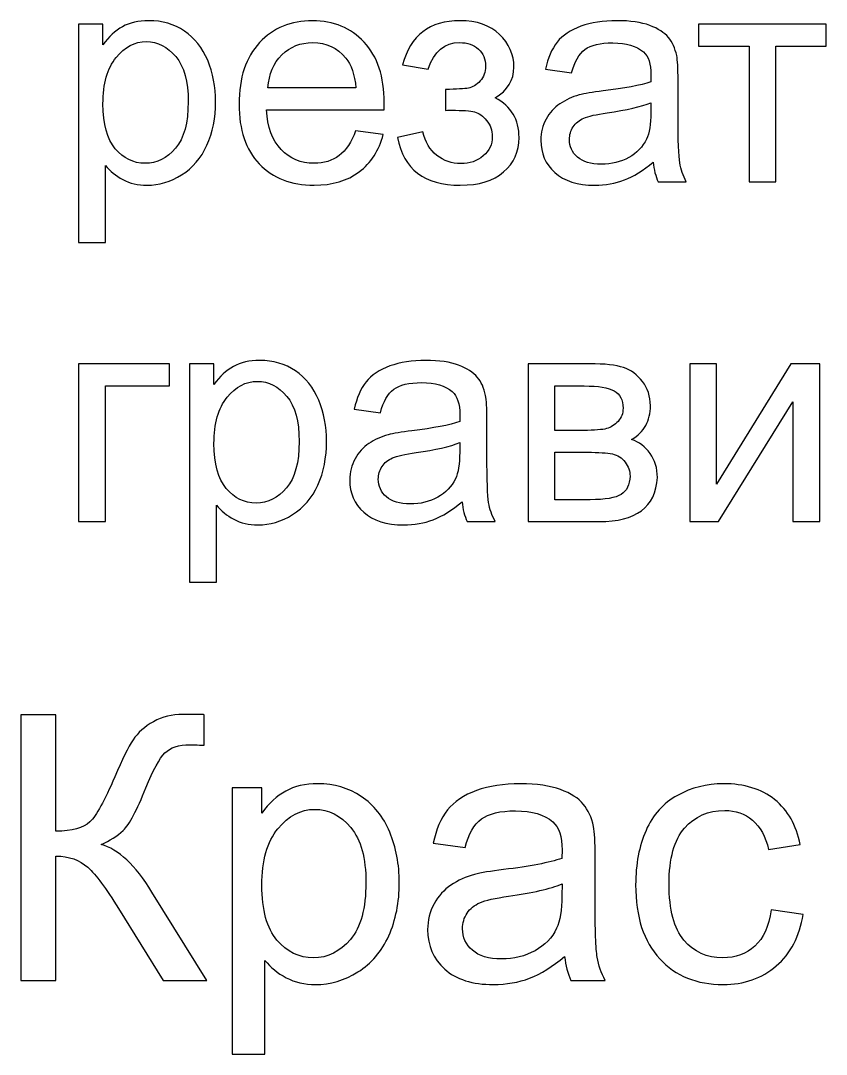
# Model space of a CAD drawing. Header units: millimetres. Extents: x 599 to 6075, y -2288 to 200.
# Drawn here: x 837 to 903.6, y -798.4 to -712.9 of the extents above; entities that cross this region are included whole.
import ezdxf

# ---------------------------------------------------------------- set-up
doc = ezdxf.new("R2010")
doc.units = ezdxf.units.MM
doc.header["$MEASUREMENT"] = 0
doc.layers.add('layer 1', color=7, linetype='Continuous')

msp = doc.modelspace()

# ---------------------------------------------------------------- linework, layer by layer
at = {"layer": 'layer 1', "color": 114}
for points, knots in [([(841.7448, -731.2235), (841.7448, -731.2235), (841.7448, -713.1592), (841.7448, -713.1592), (841.7448, -713.1592), (841.7448, -713.1592), (843.7575, -713.1592), (843.7575, -713.1592), (843.7575, -713.1592), (843.7575, -713.1592), (843.7575, -714.8742), (843.7575, -714.8742), (843.7575, -714.8742), (844.2314, -714.2117), (844.7681, -713.7127), (845.3677, -713.3814), (845.3677, -713.3814), (845.9632, -713.0502), (846.6886, -712.8824), (847.5398, -712.8824), (847.5398, -712.8824), (848.6552, -712.8824), (849.6364, -713.1676), (850.4876, -713.742), (850.4876, -713.742), (851.3388, -714.3123), (851.9804, -715.1216), (852.4165, -716.1615), (852.4165, -716.1615), (852.8484, -717.2056), (853.0664, -718.3462), (853.0664, -719.5915), (853.0664, -719.5915), (853.0664, -720.9208), (852.8274, -722.12), (852.3494, -723.1893), (852.3494, -723.1893), (851.8714, -724.2544), (851.1753, -725.0721), (850.2612, -725.6423), (850.2612, -725.6423), (849.3513, -726.2084), (848.391, -726.4936), (847.3847, -726.4936), (847.3847, -726.4936), (846.6467, -726.4936), (845.9841, -726.3384), (845.4013, -726.0281), (845.4013, -726.0281), (844.8142, -725.7178), (844.3362, -725.3278), (843.9588, -724.854), (843.9588, -724.854), (843.9588, -724.854), (843.9588, -731.2235), (843.9588, -731.2235), (843.9588, -731.2235), (843.9588, -731.2235), (841.7448, -731.2235), (841.7448, -731.2235)], [0, 0, 0, 0, 0.0625, 0.0625, 0.0625, 0.0625, 0.125, 0.125, 0.125, 0.125, 0.1875, 0.1875, 0.1875, 0.1875, 0.25, 0.25, 0.25, 0.25, 0.3125, 0.3125, 0.3125, 0.3125, 0.375, 0.375, 0.375, 0.375, 0.4375, 0.4375, 0.4375, 0.4375, 0.5, 0.5, 0.5, 0.5, 0.5625, 0.5625, 0.5625, 0.5625, 0.625, 0.625, 0.625, 0.625, 0.6875, 0.6875, 0.6875, 0.6875, 0.75, 0.75, 0.75, 0.75, 0.8125, 0.8125, 0.8125, 0.8125, 0.875, 0.875, 0.875, 0.875, 1, 1, 1, 1]), ([(864.6439, -721.9901), (864.6439, -721.9901), (866.9334, -722.292), (866.9334, -722.292), (866.9334, -722.292), (866.5769, -723.6212), (865.9102, -724.6569), (864.9374, -725.3907), (864.9374, -725.3907), (863.9646, -726.1245), (862.7234, -726.4936), (861.2096, -726.4936), (861.2096, -726.4936), (859.3059, -726.4936), (857.7964, -725.9065), (856.681, -724.7324), (856.681, -724.7324), (855.5656, -723.5625), (855.0079, -721.9146), (855.0079, -719.797), (855.0079, -719.797), (855.0079, -717.6082), (855.5698, -715.9057), (856.6978, -714.6981), (856.6978, -714.6981), (857.8257, -713.4862), (859.2891, -712.8824), (861.088, -712.8824), (861.088, -712.8824), (862.8282, -712.8824), (864.2497, -713.4737), (865.3525, -714.6603), (865.3525, -714.6603), (866.4553, -715.847), (867.0088, -717.5159), (867.0088, -719.667), (867.0088, -719.667), (867.0088, -719.797), (867.0046, -719.9941), (866.9962, -720.2541), (866.9962, -720.2541), (866.9962, -720.2541), (857.2722, -720.2541), (857.2722, -720.2541), (857.2722, -720.2541), (857.3561, -721.684), (857.7586, -722.7826), (858.4882, -723.5415), (858.4882, -723.5415), (859.2137, -724.3005), (860.1236, -724.6821), (861.2096, -724.6821), (861.2096, -724.6821), (862.0189, -724.6821), (862.7108, -724.4682), (863.2811, -724.0405), (863.2811, -724.0405), (863.8555, -723.6128), (864.3084, -722.9293), (864.6439, -721.9901)], [0, 0, 0, 0, 0.0625, 0.0625, 0.0625, 0.0625, 0.125, 0.125, 0.125, 0.125, 0.1875, 0.1875, 0.1875, 0.1875, 0.25, 0.25, 0.25, 0.25, 0.3125, 0.3125, 0.3125, 0.3125, 0.375, 0.375, 0.375, 0.375, 0.4375, 0.4375, 0.4375, 0.4375, 0.5, 0.5, 0.5, 0.5, 0.5625, 0.5625, 0.5625, 0.5625, 0.625, 0.625, 0.625, 0.625, 0.6875, 0.6875, 0.6875, 0.6875, 0.75, 0.75, 0.75, 0.75, 0.8125, 0.8125, 0.8125, 0.8125, 0.875, 0.875, 0.875, 0.875, 1, 1, 1, 1]), ([(872.07, -720.3044), (872.07, -720.3044), (872.07, -718.5684), (872.07, -718.5684), (872.07, -718.5684), (873.0009, -718.56), (873.6383, -718.5223), (873.9737, -718.4594), (873.9737, -718.4594), (874.3134, -718.3923), (874.6363, -718.1994), (874.9382, -717.8723), (874.9382, -717.8723), (875.2401, -717.5453), (875.391, -717.1385), (875.391, -716.6479), (875.391, -716.6479), (875.391, -716.0567), (875.1939, -715.5787), (874.7956, -715.2264), (874.7956, -715.2264), (874.3972, -714.87), (873.8857, -714.6939), (873.2525, -714.6939), (873.2525, -714.6939), (872.0071, -714.6939), (871.1349, -715.4235), (870.6359, -716.8827), (870.6359, -716.8827), (870.6359, -716.8827), (868.5226, -716.5305), (868.5226, -716.5305), (868.5226, -716.5305), (869.1767, -714.0985), (870.7617, -712.8824), (873.2693, -712.8824), (873.2693, -712.8824), (874.6614, -712.8824), (875.7516, -713.2598), (876.5442, -714.0188), (876.5442, -714.0188), (877.3367, -714.7778), (877.7308, -715.6835), (877.7308, -716.736), (877.7308, -716.736), (877.7308, -717.7969), (877.2151, -718.6439), (876.1877, -719.2687), (876.1877, -719.2687), (876.8461, -719.6209), (877.3367, -720.0696), (877.6679, -720.6147), (877.6679, -720.6147), (877.995, -721.1598), (878.1585, -721.8056), (878.1585, -722.5519), (878.1585, -722.5519), (878.1585, -723.7218), (877.7308, -724.6695), (876.8796, -725.3991), (876.8796, -725.3991), (876.0242, -726.1287), (874.8333, -726.4936), (873.2986, -726.4936), (873.2986, -726.4936), (870.3215, -726.4936), (868.5939, -725.1769), (868.12, -722.5436), (868.12, -722.5436), (868.12, -722.5436), (870.2082, -722.0907), (870.2082, -722.0907), (870.2082, -722.0907), (870.3969, -722.9209), (870.7785, -723.5667), (871.3572, -724.0238), (871.3572, -724.0238), (871.9358, -724.4808), (872.5942, -724.7072), (873.3406, -724.7072), (873.3406, -724.7072), (874.0869, -724.7072), (874.7075, -724.4976), (875.2023, -724.0741), (875.2023, -724.0741), (875.6971, -723.6548), (875.9445, -723.118), (875.9445, -722.4639), (875.9445, -722.4639), (875.9445, -721.9565), (875.7894, -721.5162), (875.4791, -721.1388), (875.4791, -721.1388), (875.1688, -720.7614), (874.8375, -720.5266), (874.4853, -720.4344), (874.4853, -720.4344), (874.1331, -720.3379), (873.4957, -720.2918), (872.5732, -720.2918), (872.5732, -720.2918), (872.4977, -720.2918), (872.33, -720.296), (872.07, -720.3044)], [0, 0, 0, 0, 0.037037, 0.037037, 0.037037, 0.037037, 0.0740741, 0.0740741, 0.0740741, 0.0740741, 0.1111111, 0.1111111, 0.1111111, 0.1111111, 0.1481481, 0.1481481, 0.1481481, 0.1481481, 0.1851852, 0.1851852, 0.1851852, 0.1851852, 0.2222222, 0.2222222, 0.2222222, 0.2222222, 0.2592593, 0.2592593, 0.2592593, 0.2592593, 0.2962963, 0.2962963, 0.2962963, 0.2962963, 0.3333333, 0.3333333, 0.3333333, 0.3333333, 0.3703704, 0.3703704, 0.3703704, 0.3703704, 0.4074074, 0.4074074, 0.4074074, 0.4074074, 0.4444444, 0.4444444, 0.4444444, 0.4444444, 0.4814815, 0.4814815, 0.4814815, 0.4814815, 0.5185185, 0.5185185, 0.5185185, 0.5185185, 0.5555556, 0.5555556, 0.5555556, 0.5555556, 0.5925926, 0.5925926, 0.5925926, 0.5925926, 0.6296296, 0.6296296, 0.6296296, 0.6296296, 0.6666667, 0.6666667, 0.6666667, 0.6666667, 0.7037037, 0.7037037, 0.7037037, 0.7037037, 0.7407407, 0.7407407, 0.7407407, 0.7407407, 0.7777778, 0.7777778, 0.7777778, 0.7777778, 0.8148148, 0.8148148, 0.8148148, 0.8148148, 0.8518519, 0.8518519, 0.8518519, 0.8518519, 0.8888889, 0.8888889, 0.8888889, 0.8888889, 0.9259259, 0.9259259, 0.9259259, 0.9259259, 1, 1, 1, 1]), ([(889.2412, -724.5815), (888.4193, -725.2817), (887.6268, -725.7723), (886.8678, -726.0617), (886.8678, -726.0617), (886.1089, -726.351), (885.2954, -726.4936), (884.4232, -726.4936), (884.4232, -726.4936), (882.9891, -726.4936), (881.8863, -726.1455), (881.1148, -725.4453), (881.1148, -725.4453), (880.3432, -724.7492), (879.9574, -723.856), (879.9574, -722.77), (879.9574, -722.77), (879.9574, -722.1326), (880.1042, -721.5498), (880.3935, -721.0214), (880.3935, -721.0214), (880.687, -720.4931), (881.0686, -720.0738), (881.5383, -719.7551), (881.5383, -719.7551), (882.0121, -719.4364), (882.5404, -719.1932), (883.1317, -719.0297), (883.1317, -719.0297), (883.5678, -718.9164), (884.2261, -718.8074), (885.1025, -718.6984), (885.1025, -718.6984), (886.8888, -718.4887), (888.2096, -718.2329), (889.0525, -717.9394), (889.0525, -717.9394), (889.0609, -717.6375), (889.0651, -717.4446), (889.0651, -717.365), (889.0651, -717.365), (889.0651, -716.4676), (888.8554, -715.8344), (888.4361, -715.4654), (888.4361, -715.4654), (887.87, -714.9664), (887.0272, -714.719), (885.9118, -714.719), (885.9118, -714.719), (884.8677, -714.719), (884.0961, -714.9035), (883.6013, -715.2684), (883.6013, -715.2684), (883.1023, -715.6332), (882.7375, -716.2789), (882.4985, -717.2098), (882.4985, -717.2098), (882.4985, -717.2098), (880.3348, -716.9079), (880.3348, -716.9079), (880.3348, -716.9079), (880.5319, -715.9812), (880.8548, -715.2306), (881.3076, -714.6603), (881.3076, -714.6603), (881.7605, -714.0901), (882.4146, -713.654), (883.2701, -713.3437), (883.2701, -713.3437), (884.1213, -713.0376), (885.1151, -712.8824), (886.2388, -712.8824), (886.2388, -712.8824), (887.3542, -712.8824), (888.2642, -713.0124), (888.9644, -713.2766), (888.9644, -713.2766), (889.6605, -713.5408), (890.1763, -713.8678), (890.5033, -714.2662), (890.5033, -714.2662), (890.8304, -714.6645), (891.061, -715.1677), (891.1952, -715.7757), (891.1952, -715.7757), (891.2665, -716.1531), (891.3042, -716.8324), (891.3042, -717.8094), (891.3042, -717.8094), (891.3042, -717.8094), (891.3042, -720.7447), (891.3042, -720.7447), (891.3042, -720.7447), (891.3042, -722.7951), (891.3504, -724.0908), (891.4426, -724.6402), (891.4426, -724.6402), (891.5307, -725.1895), (891.7152, -725.7136), (891.9835, -726.2168), (891.9835, -726.2168), (891.9835, -726.2168), (889.6689, -726.2168), (889.6689, -726.2168), (889.6689, -726.2168), (889.4466, -725.7514), (889.3041, -725.2062), (889.2412, -724.5815)], [0, 0, 0, 0, 0.0357143, 0.0357143, 0.0357143, 0.0357143, 0.0714286, 0.0714286, 0.0714286, 0.0714286, 0.1071429, 0.1071429, 0.1071429, 0.1071429, 0.1428571, 0.1428571, 0.1428571, 0.1428571, 0.1785714, 0.1785714, 0.1785714, 0.1785714, 0.2142857, 0.2142857, 0.2142857, 0.2142857, 0.25, 0.25, 0.25, 0.25, 0.2857143, 0.2857143, 0.2857143, 0.2857143, 0.3214286, 0.3214286, 0.3214286, 0.3214286, 0.3571429, 0.3571429, 0.3571429, 0.3571429, 0.3928571, 0.3928571, 0.3928571, 0.3928571, 0.4285714, 0.4285714, 0.4285714, 0.4285714, 0.4642857, 0.4642857, 0.4642857, 0.4642857, 0.5, 0.5, 0.5, 0.5, 0.5357143, 0.5357143, 0.5357143, 0.5357143, 0.5714286, 0.5714286, 0.5714286, 0.5714286, 0.6071429, 0.6071429, 0.6071429, 0.6071429, 0.6428571, 0.6428571, 0.6428571, 0.6428571, 0.6785714, 0.6785714, 0.6785714, 0.6785714, 0.7142857, 0.7142857, 0.7142857, 0.7142857, 0.75, 0.75, 0.75, 0.75, 0.7857143, 0.7857143, 0.7857143, 0.7857143, 0.8214286, 0.8214286, 0.8214286, 0.8214286, 0.8571429, 0.8571429, 0.8571429, 0.8571429, 0.8928571, 0.8928571, 0.8928571, 0.8928571, 0.9285714, 0.9285714, 0.9285714, 0.9285714, 1, 1, 1, 1]), ([(892.9941, -713.1592), (892.9941, -713.1592), (903.5609, -713.1592), (903.5609, -713.1592), (903.5609, -713.1592), (903.5609, -713.1592), (903.5609, -714.9958), (903.5609, -714.9958), (903.5609, -714.9958), (903.5609, -714.9958), (899.3845, -714.9958), (899.3845, -714.9958), (899.3845, -714.9958), (899.3845, -714.9958), (899.3845, -726.2168), (899.3845, -726.2168), (899.3845, -726.2168), (899.3845, -726.2168), (897.1705, -726.2168), (897.1705, -726.2168), (897.1705, -726.2168), (897.1705, -726.2168), (897.1705, -714.9958), (897.1705, -714.9958), (897.1705, -714.9958), (897.1705, -714.9958), (892.9941, -714.9958), (892.9941, -714.9958), (892.9941, -714.9958), (892.9941, -714.9958), (892.9941, -713.1592), (892.9941, -713.1592)], [0, 0, 0, 0, 0.1111111, 0.1111111, 0.1111111, 0.1111111, 0.2222222, 0.2222222, 0.2222222, 0.2222222, 0.3333333, 0.3333333, 0.3333333, 0.3333333, 0.4444444, 0.4444444, 0.4444444, 0.4444444, 0.5555556, 0.5555556, 0.5555556, 0.5555556, 0.6666667, 0.6666667, 0.6666667, 0.6666667, 0.7777778, 0.7777778, 0.7777778, 0.7777778, 1, 1, 1, 1]), ([(843.7575, -719.7677), (843.7575, -721.4407), (844.0972, -722.6777), (844.7723, -723.4786), (844.7723, -723.4786), (845.4516, -724.2795), (846.2735, -724.6821), (847.2379, -724.6821), (847.2379, -724.6821), (848.2191, -724.6821), (849.0577, -724.267), (849.7538, -723.4367), (849.7538, -723.4367), (850.4541, -722.6065), (850.8021, -721.3233), (850.8021, -719.5832), (850.8021, -719.5832), (850.8021, -717.9227), (850.4625, -716.6815), (849.779, -715.8554), (849.779, -715.8554), (849.0955, -715.0293), (848.282, -714.6184), (847.3343, -714.6184), (847.3343, -714.6184), (846.3951, -714.6184), (845.5648, -715.0587), (844.8436, -715.9351), (844.8436, -715.9351), (844.1182, -716.8156), (843.7575, -718.0904), (843.7575, -719.7677)], [0, 0, 0, 0, 0.1111111, 0.1111111, 0.1111111, 0.1111111, 0.2222222, 0.2222222, 0.2222222, 0.2222222, 0.3333333, 0.3333333, 0.3333333, 0.3333333, 0.4444444, 0.4444444, 0.4444444, 0.4444444, 0.5555556, 0.5555556, 0.5555556, 0.5555556, 0.6666667, 0.6666667, 0.6666667, 0.6666667, 0.7777778, 0.7777778, 0.7777778, 0.7777778, 1, 1, 1, 1]), ([(857.398, -718.4426), (857.398, -718.4426), (864.669, -718.4426), (864.669, -718.4426), (864.669, -718.4426), (864.5726, -717.344), (864.2916, -716.5221), (863.8346, -715.9728), (863.8346, -715.9728), (863.1343, -715.1216), (862.2202, -714.6939), (861.1006, -714.6939), (861.1006, -714.6939), (860.0859, -714.6939), (859.2346, -715.0335), (858.5428, -715.7128), (858.5428, -715.7128), (857.8551, -716.3921), (857.4735, -717.3021), (857.398, -718.4426)], [0, 0, 0, 0, 0.1666667, 0.1666667, 0.1666667, 0.1666667, 0.3333333, 0.3333333, 0.3333333, 0.3333333, 0.5, 0.5, 0.5, 0.5, 0.6666667, 0.6666667, 0.6666667, 0.6666667, 1, 1, 1, 1]), ([(889.0651, -719.6754), (888.26, -720.0025), (887.0523, -720.2792), (885.4421, -720.5057), (885.4421, -720.5057), (884.528, -720.6357), (883.8823, -720.7824), (883.5049, -720.9459), (883.5049, -720.9459), (883.1275, -721.1095), (882.8382, -721.3485), (882.6327, -721.6588), (882.6327, -721.6588), (882.4272, -721.9733), (882.3224, -722.3213), (882.3224, -722.7071), (882.3224, -722.7071), (882.3224, -723.2899), (882.5446, -723.7806), (882.9933, -724.1705), (882.9933, -724.1705), (883.442, -724.5605), (884.0961, -724.7576), (884.9557, -724.7576), (884.9557, -724.7576), (885.8069, -724.7576), (886.5659, -724.5731), (887.2326, -724.1999), (887.2326, -724.1999), (887.8952, -723.8309), (888.3858, -723.3235), (888.6961, -722.6819), (888.6961, -722.6819), (888.9351, -722.1829), (889.0525, -721.4491), (889.0525, -720.4805), (889.0525, -720.4805), (889.0525, -720.4805), (889.0651, -719.6754), (889.0651, -719.6754)], [0, 0, 0, 0, 0.0909091, 0.0909091, 0.0909091, 0.0909091, 0.1818182, 0.1818182, 0.1818182, 0.1818182, 0.2727273, 0.2727273, 0.2727273, 0.2727273, 0.3636364, 0.3636364, 0.3636364, 0.3636364, 0.4545455, 0.4545455, 0.4545455, 0.4545455, 0.5454545, 0.5454545, 0.5454545, 0.5454545, 0.6363636, 0.6363636, 0.6363636, 0.6363636, 0.7272727, 0.7272727, 0.7272727, 0.7272727, 0.8181818, 0.8181818, 0.8181818, 0.8181818, 1, 1, 1, 1])]:
    msp.add_open_spline(points, degree=3, knots=knots, dxfattribs=at)
at = {"layer": 'layer 1', "color": 240}
for points, knots in [([(841.7448, -741.2663), (841.7448, -741.2663), (849.2674, -741.2663), (849.2674, -741.2663), (849.2674, -741.2663), (849.2674, -741.2663), (849.2674, -743.1029), (849.2674, -743.1029), (849.2674, -743.1029), (849.2674, -743.1029), (843.9588, -743.1029), (843.9588, -743.1029), (843.9588, -743.1029), (843.9588, -743.1029), (843.9588, -754.3239), (843.9588, -754.3239), (843.9588, -754.3239), (843.9588, -754.3239), (841.7448, -754.3239), (841.7448, -754.3239), (841.7448, -754.3239), (841.7448, -754.3239), (841.7448, -741.2663), (841.7448, -741.2663)], [0, 0, 0, 0, 0.1428571, 0.1428571, 0.1428571, 0.1428571, 0.2857143, 0.2857143, 0.2857143, 0.2857143, 0.4285714, 0.4285714, 0.4285714, 0.4285714, 0.5714286, 0.5714286, 0.5714286, 0.5714286, 0.7142857, 0.7142857, 0.7142857, 0.7142857, 1, 1, 1, 1]), ([(850.9195, -759.3306), (850.9195, -759.3306), (850.9195, -741.2663), (850.9195, -741.2663), (850.9195, -741.2663), (850.9195, -741.2663), (852.9322, -741.2663), (852.9322, -741.2663), (852.9322, -741.2663), (852.9322, -741.2663), (852.9322, -742.9813), (852.9322, -742.9813), (852.9322, -742.9813), (853.4061, -742.3188), (853.9428, -741.8198), (854.5424, -741.4885), (854.5424, -741.4885), (855.1379, -741.1573), (855.8633, -740.9895), (856.7145, -740.9895), (856.7145, -740.9895), (857.8299, -740.9895), (858.8111, -741.2747), (859.6623, -741.8491), (859.6623, -741.8491), (860.5135, -742.4194), (861.1551, -743.2287), (861.5912, -744.2686), (861.5912, -744.2686), (862.0231, -745.3127), (862.2411, -746.4533), (862.2411, -747.6986), (862.2411, -747.6986), (862.2411, -749.0279), (862.0021, -750.2271), (861.5241, -751.2964), (861.5241, -751.2964), (861.0461, -752.3615), (860.35, -753.1792), (859.4359, -753.7494), (859.4359, -753.7494), (858.526, -754.3155), (857.5657, -754.6007), (856.5594, -754.6007), (856.5594, -754.6007), (855.8214, -754.6007), (855.1588, -754.4455), (854.576, -754.1352), (854.576, -754.1352), (853.9889, -753.8249), (853.5109, -753.4349), (853.1335, -752.9611), (853.1335, -752.9611), (853.1335, -752.9611), (853.1335, -759.3306), (853.1335, -759.3306), (853.1335, -759.3306), (853.1335, -759.3306), (850.9195, -759.3306), (850.9195, -759.3306)], [0, 0, 0, 0, 0.0625, 0.0625, 0.0625, 0.0625, 0.125, 0.125, 0.125, 0.125, 0.1875, 0.1875, 0.1875, 0.1875, 0.25, 0.25, 0.25, 0.25, 0.3125, 0.3125, 0.3125, 0.3125, 0.375, 0.375, 0.375, 0.375, 0.4375, 0.4375, 0.4375, 0.4375, 0.5, 0.5, 0.5, 0.5, 0.5625, 0.5625, 0.5625, 0.5625, 0.625, 0.625, 0.625, 0.625, 0.6875, 0.6875, 0.6875, 0.6875, 0.75, 0.75, 0.75, 0.75, 0.8125, 0.8125, 0.8125, 0.8125, 0.875, 0.875, 0.875, 0.875, 1, 1, 1, 1]), ([(873.4412, -752.6886), (872.6193, -753.3888), (871.8268, -753.8794), (871.0678, -754.1688), (871.0678, -754.1688), (870.3089, -754.4581), (869.4954, -754.6007), (868.6232, -754.6007), (868.6232, -754.6007), (867.1891, -754.6007), (866.0863, -754.2526), (865.3148, -753.5524), (865.3148, -753.5524), (864.5432, -752.8563), (864.1574, -751.9631), (864.1574, -750.8771), (864.1574, -750.8771), (864.1574, -750.2397), (864.3042, -749.6569), (864.5935, -749.1285), (864.5935, -749.1285), (864.887, -748.6002), (865.2686, -748.1809), (865.7383, -747.8622), (865.7383, -747.8622), (866.2121, -747.5435), (866.7404, -747.3003), (867.3317, -747.1368), (867.3317, -747.1368), (867.7678, -747.0235), (868.4261, -746.9145), (869.3025, -746.8055), (869.3025, -746.8055), (871.0888, -746.5958), (872.4096, -746.34), (873.2525, -746.0465), (873.2525, -746.0465), (873.2609, -745.7446), (873.2651, -745.5517), (873.2651, -745.4721), (873.2651, -745.4721), (873.2651, -744.5747), (873.0554, -743.9415), (872.6361, -743.5725), (872.6361, -743.5725), (872.07, -743.0735), (871.2272, -742.8261), (870.1118, -742.8261), (870.1118, -742.8261), (869.0677, -742.8261), (868.2961, -743.0106), (867.8013, -743.3755), (867.8013, -743.3755), (867.3023, -743.7403), (866.9375, -744.386), (866.6985, -745.3169), (866.6985, -745.3169), (866.6985, -745.3169), (864.5348, -745.015), (864.5348, -745.015), (864.5348, -745.015), (864.7319, -744.0883), (865.0548, -743.3377), (865.5076, -742.7674), (865.5076, -742.7674), (865.9605, -742.1972), (866.6146, -741.7611), (867.4701, -741.4508), (867.4701, -741.4508), (868.3213, -741.1447), (869.3151, -740.9895), (870.4388, -740.9895), (870.4388, -740.9895), (871.5542, -740.9895), (872.4642, -741.1195), (873.1644, -741.3837), (873.1644, -741.3837), (873.8605, -741.6479), (874.3763, -741.9749), (874.7033, -742.3733), (874.7033, -742.3733), (875.0304, -742.7716), (875.261, -743.2748), (875.3952, -743.8828), (875.3952, -743.8828), (875.4665, -744.2602), (875.5042, -744.9395), (875.5042, -745.9165), (875.5042, -745.9165), (875.5042, -745.9165), (875.5042, -748.8518), (875.5042, -748.8518), (875.5042, -748.8518), (875.5042, -750.9022), (875.5504, -752.1979), (875.6426, -752.7473), (875.6426, -752.7473), (875.7307, -753.2966), (875.9152, -753.8207), (876.1835, -754.3239), (876.1835, -754.3239), (876.1835, -754.3239), (873.8689, -754.3239), (873.8689, -754.3239), (873.8689, -754.3239), (873.6466, -753.8585), (873.5041, -753.3133), (873.4412, -752.6886)], [0, 0, 0, 0, 0.0357143, 0.0357143, 0.0357143, 0.0357143, 0.0714286, 0.0714286, 0.0714286, 0.0714286, 0.1071429, 0.1071429, 0.1071429, 0.1071429, 0.1428571, 0.1428571, 0.1428571, 0.1428571, 0.1785714, 0.1785714, 0.1785714, 0.1785714, 0.2142857, 0.2142857, 0.2142857, 0.2142857, 0.25, 0.25, 0.25, 0.25, 0.2857143, 0.2857143, 0.2857143, 0.2857143, 0.3214286, 0.3214286, 0.3214286, 0.3214286, 0.3571429, 0.3571429, 0.3571429, 0.3571429, 0.3928571, 0.3928571, 0.3928571, 0.3928571, 0.4285714, 0.4285714, 0.4285714, 0.4285714, 0.4642857, 0.4642857, 0.4642857, 0.4642857, 0.5, 0.5, 0.5, 0.5, 0.5357143, 0.5357143, 0.5357143, 0.5357143, 0.5714286, 0.5714286, 0.5714286, 0.5714286, 0.6071429, 0.6071429, 0.6071429, 0.6071429, 0.6428571, 0.6428571, 0.6428571, 0.6428571, 0.6785714, 0.6785714, 0.6785714, 0.6785714, 0.7142857, 0.7142857, 0.7142857, 0.7142857, 0.75, 0.75, 0.75, 0.75, 0.7857143, 0.7857143, 0.7857143, 0.7857143, 0.8214286, 0.8214286, 0.8214286, 0.8214286, 0.8571429, 0.8571429, 0.8571429, 0.8571429, 0.8928571, 0.8928571, 0.8928571, 0.8928571, 0.9285714, 0.9285714, 0.9285714, 0.9285714, 1, 1, 1, 1]), ([(878.9049, -741.2663), (878.9049, -741.2663), (883.9996, -741.2663), (883.9996, -741.2663), (883.9996, -741.2663), (885.2492, -741.2663), (886.1801, -741.3711), (886.7923, -741.5808), (886.7923, -741.5808), (887.4003, -741.7904), (887.9245, -742.172), (888.3606, -742.7297), (888.3606, -742.7297), (888.8009, -743.2916), (889.0189, -743.9583), (889.0189, -744.7382), (889.0189, -744.7382), (889.0189, -745.363), (888.8889, -745.9081), (888.6331, -746.3694), (888.6331, -746.3694), (888.3732, -746.8348), (887.9874, -747.2248), (887.4674, -747.5351), (887.4674, -747.5351), (888.0796, -747.7406), (888.587, -748.1222), (888.9937, -748.684), (888.9937, -748.684), (889.3963, -749.2417), (889.5976, -749.9085), (889.5976, -750.6758), (889.5976, -750.6758), (889.5179, -751.9128), (889.0734, -752.8311), (888.2725, -753.4266), (888.2725, -753.4266), (887.4716, -754.0262), (886.3059, -754.3239), (884.7796, -754.3239), (884.7796, -754.3239), (884.7796, -754.3239), (878.9049, -754.3239), (878.9049, -754.3239), (878.9049, -754.3239), (878.9049, -754.3239), (878.9049, -741.2663), (878.9049, -741.2663)], [0, 0, 0, 0, 0.0769231, 0.0769231, 0.0769231, 0.0769231, 0.1538462, 0.1538462, 0.1538462, 0.1538462, 0.2307692, 0.2307692, 0.2307692, 0.2307692, 0.3076923, 0.3076923, 0.3076923, 0.3076923, 0.3846154, 0.3846154, 0.3846154, 0.3846154, 0.4615385, 0.4615385, 0.4615385, 0.4615385, 0.5384615, 0.5384615, 0.5384615, 0.5384615, 0.6153846, 0.6153846, 0.6153846, 0.6153846, 0.6923077, 0.6923077, 0.6923077, 0.6923077, 0.7692308, 0.7692308, 0.7692308, 0.7692308, 0.8461538, 0.8461538, 0.8461538, 0.8461538, 1, 1, 1, 1]), ([(892.2728, -741.2663), (892.2728, -741.2663), (894.4868, -741.2663), (894.4868, -741.2663), (894.4868, -741.2663), (894.4868, -741.2663), (894.4868, -751.2251), (894.4868, -751.2251), (894.4868, -751.2251), (894.4868, -751.2251), (900.6382, -741.2663), (900.6382, -741.2663), (900.6382, -741.2663), (900.6382, -741.2663), (903.0158, -741.2663), (903.0158, -741.2663), (903.0158, -741.2663), (903.0158, -741.2663), (903.0158, -754.3239), (903.0158, -754.3239), (903.0158, -754.3239), (903.0158, -754.3239), (900.8018, -754.3239), (900.8018, -754.3239), (900.8018, -754.3239), (900.8018, -754.3239), (900.8018, -744.4279), (900.8018, -744.4279), (900.8018, -744.4279), (900.8018, -744.4279), (894.6587, -754.3239), (894.6587, -754.3239), (894.6587, -754.3239), (894.6587, -754.3239), (892.2728, -754.3239), (892.2728, -754.3239), (892.2728, -754.3239), (892.2728, -754.3239), (892.2728, -741.2663), (892.2728, -741.2663)], [0, 0, 0, 0, 0.0909091, 0.0909091, 0.0909091, 0.0909091, 0.1818182, 0.1818182, 0.1818182, 0.1818182, 0.2727273, 0.2727273, 0.2727273, 0.2727273, 0.3636364, 0.3636364, 0.3636364, 0.3636364, 0.4545455, 0.4545455, 0.4545455, 0.4545455, 0.5454545, 0.5454545, 0.5454545, 0.5454545, 0.6363636, 0.6363636, 0.6363636, 0.6363636, 0.7272727, 0.7272727, 0.7272727, 0.7272727, 0.8181818, 0.8181818, 0.8181818, 0.8181818, 1, 1, 1, 1]), ([(852.9322, -747.8748), (852.9322, -749.5478), (853.2719, -750.7848), (853.947, -751.5857), (853.947, -751.5857), (854.6263, -752.3866), (855.4482, -752.7892), (856.4126, -752.7892), (856.4126, -752.7892), (857.3938, -752.7892), (858.2324, -752.3741), (858.9285, -751.5438), (858.9285, -751.5438), (859.6288, -750.7136), (859.9768, -749.4304), (859.9768, -747.6903), (859.9768, -747.6903), (859.9768, -746.0298), (859.6372, -744.7886), (858.9537, -743.9625), (858.9537, -743.9625), (858.2702, -743.1364), (857.4567, -742.7255), (856.509, -742.7255), (856.509, -742.7255), (855.5698, -742.7255), (854.7395, -743.1658), (854.0183, -744.0422), (854.0183, -744.0422), (853.2929, -744.9227), (852.9322, -746.1975), (852.9322, -747.8748)], [0, 0, 0, 0, 0.1111111, 0.1111111, 0.1111111, 0.1111111, 0.2222222, 0.2222222, 0.2222222, 0.2222222, 0.3333333, 0.3333333, 0.3333333, 0.3333333, 0.4444444, 0.4444444, 0.4444444, 0.4444444, 0.5555556, 0.5555556, 0.5555556, 0.5555556, 0.6666667, 0.6666667, 0.6666667, 0.6666667, 0.7777778, 0.7777778, 0.7777778, 0.7777778, 1, 1, 1, 1]), ([(881.1189, -746.7761), (881.1189, -746.7761), (883.4671, -746.7761), (883.4671, -746.7761), (883.4671, -746.7761), (884.4022, -746.7761), (885.0479, -746.7258), (885.396, -746.6294), (885.396, -746.6294), (885.7482, -746.5287), (886.0627, -746.3317), (886.3395, -746.0298), (886.3395, -746.0298), (886.6162, -745.732), (886.7546, -745.3714), (886.7546, -744.9521), (886.7546, -744.9521), (886.7546, -744.2602), (886.5114, -743.7822), (886.0292, -743.5096), (886.0292, -743.5096), (885.5427, -743.2371), (884.7125, -743.1029), (883.5384, -743.1029), (883.5384, -743.1029), (883.5384, -743.1029), (881.1189, -743.1029), (881.1189, -743.1029), (881.1189, -743.1029), (881.1189, -743.1029), (881.1189, -746.7761), (881.1189, -746.7761)], [0, 0, 0, 0, 0.1111111, 0.1111111, 0.1111111, 0.1111111, 0.2222222, 0.2222222, 0.2222222, 0.2222222, 0.3333333, 0.3333333, 0.3333333, 0.3333333, 0.4444444, 0.4444444, 0.4444444, 0.4444444, 0.5555556, 0.5555556, 0.5555556, 0.5555556, 0.6666667, 0.6666667, 0.6666667, 0.6666667, 0.7777778, 0.7777778, 0.7777778, 0.7777778, 1, 1, 1, 1]), ([(873.2651, -747.7825), (872.46, -748.1096), (871.2523, -748.3863), (869.6421, -748.6128), (869.6421, -748.6128), (868.728, -748.7428), (868.0823, -748.8895), (867.7049, -749.053), (867.7049, -749.053), (867.3275, -749.2166), (867.0382, -749.4556), (866.8327, -749.7659), (866.8327, -749.7659), (866.6272, -750.0804), (866.5224, -750.4284), (866.5224, -750.8142), (866.5224, -750.8142), (866.5224, -751.397), (866.7446, -751.8877), (867.1933, -752.2776), (867.1933, -752.2776), (867.642, -752.6676), (868.2961, -752.8647), (869.1557, -752.8647), (869.1557, -752.8647), (870.0069, -752.8647), (870.7659, -752.6802), (871.4326, -752.307), (871.4326, -752.307), (872.0952, -751.938), (872.5858, -751.4306), (872.8961, -750.789), (872.8961, -750.789), (873.1351, -750.29), (873.2525, -749.5562), (873.2525, -748.5876), (873.2525, -748.5876), (873.2525, -748.5876), (873.2651, -747.7825), (873.2651, -747.7825)], [0, 0, 0, 0, 0.0909091, 0.0909091, 0.0909091, 0.0909091, 0.1818182, 0.1818182, 0.1818182, 0.1818182, 0.2727273, 0.2727273, 0.2727273, 0.2727273, 0.3636364, 0.3636364, 0.3636364, 0.3636364, 0.4545455, 0.4545455, 0.4545455, 0.4545455, 0.5454545, 0.5454545, 0.5454545, 0.5454545, 0.6363636, 0.6363636, 0.6363636, 0.6363636, 0.7272727, 0.7272727, 0.7272727, 0.7272727, 0.8181818, 0.8181818, 0.8181818, 0.8181818, 1, 1, 1, 1]), ([(881.1189, -752.5124), (881.1189, -752.5124), (884.0248, -752.5124), (884.0248, -752.5124), (884.0248, -752.5124), (885.2744, -752.5124), (886.134, -752.3657), (886.5994, -752.0763), (886.5994, -752.0763), (887.0649, -751.7828), (887.3081, -751.2838), (887.3332, -750.5668), (887.3332, -750.5668), (887.3332, -750.1517), (887.1991, -749.7617), (886.9307, -749.4053), (886.9307, -749.4053), (886.6581, -749.0489), (886.3059, -748.8224), (885.874, -748.7302), (885.874, -748.7302), (885.4421, -748.6337), (884.746, -748.5876), (883.79, -748.5876), (883.79, -748.5876), (883.79, -748.5876), (881.1189, -748.5876), (881.1189, -748.5876), (881.1189, -748.5876), (881.1189, -748.5876), (881.1189, -752.5124), (881.1189, -752.5124)], [0, 0, 0, 0, 0.1111111, 0.1111111, 0.1111111, 0.1111111, 0.2222222, 0.2222222, 0.2222222, 0.2222222, 0.3333333, 0.3333333, 0.3333333, 0.3333333, 0.4444444, 0.4444444, 0.4444444, 0.4444444, 0.5555556, 0.5555556, 0.5555556, 0.5555556, 0.6666667, 0.6666667, 0.6666667, 0.6666667, 0.7777778, 0.7777778, 0.7777778, 0.7777778, 1, 1, 1, 1])]:
    msp.add_open_spline(points, degree=3, knots=knots, dxfattribs=at)
at = {"layer": 'layer 1', "color": 250}
for points, knots in [([(836.9529, -770.3), (836.9529, -770.3), (839.8701, -770.3), (839.8701, -770.3), (839.8701, -770.3), (839.8701, -770.3), (839.8701, -779.942), (839.8701, -779.942), (839.8701, -779.942), (841.1956, -779.942), (842.1322, -779.681), (842.6695, -779.1641), (842.6695, -779.1641), (843.212, -778.6472), (843.8978, -777.4087), (844.7371, -775.4434), (844.7371, -775.4434), (845.3461, -773.9951), (845.8477, -772.9766), (846.2469, -772.383), (846.2469, -772.383), (846.6409, -771.7842), (847.2039, -771.2826), (847.9357, -770.8783), (847.9357, -770.8783), (848.6625, -770.474), (849.4711, -770.2693), (850.3513, -770.2693), (850.3513, -770.2693), (851.4721, -770.2693), (852.0607, -770.2796), (852.1221, -770.3), (852.1221, -770.3), (852.1221, -770.3), (852.1221, -772.818), (852.1221, -772.818), (852.1221, -772.818), (852.0197, -772.818), (851.8253, -772.8129), (851.5387, -772.8026), (851.5387, -772.8026), (851.2162, -772.7924), (851.0218, -772.7873), (850.9501, -772.7873), (850.9501, -772.7873), (850.0238, -772.7873), (849.3329, -773.0125), (848.8825, -773.4628), (848.8825, -773.4628), (848.4219, -773.9132), (847.8999, -774.8753), (847.3062, -776.3442), (847.3062, -776.3442), (846.5693, -778.207), (845.9449, -779.3841), (845.4331, -779.8703), (845.4331, -779.8703), (844.9265, -780.3514), (844.3123, -780.7403), (843.6061, -781.0321), (843.6061, -781.0321), (845.0237, -781.421), (846.426, -782.7363), (847.8078, -784.9676), (847.8078, -784.9676), (847.8078, -784.9676), (852.337, -792.2861), (852.337, -792.2861), (852.337, -792.2861), (852.337, -792.2861), (848.7239, -792.2861), (848.7239, -792.2861), (848.7239, -792.2861), (848.7239, -792.2861), (845.0339, -786.329), (845.0339, -786.329), (845.0339, -786.329), (844.0257, -784.6759), (843.1813, -783.5398), (842.5057, -782.9256), (842.5057, -782.9256), (841.8251, -782.3064), (840.9499, -781.9993), (839.8701, -781.9993), (839.8701, -781.9993), (839.8701, -781.9993), (839.8701, -792.2861), (839.8701, -792.2861), (839.8701, -792.2861), (839.8701, -792.2861), (836.9529, -792.2861), (836.9529, -792.2861), (836.9529, -792.2861), (836.9529, -792.2861), (836.9529, -770.3), (836.9529, -770.3)], [0, 0, 0, 0, 0.04, 0.04, 0.04, 0.04, 0.08, 0.08, 0.08, 0.08, 0.12, 0.12, 0.12, 0.12, 0.16, 0.16, 0.16, 0.16, 0.2, 0.2, 0.2, 0.2, 0.24, 0.24, 0.24, 0.24, 0.28, 0.28, 0.28, 0.28, 0.32, 0.32, 0.32, 0.32, 0.36, 0.36, 0.36, 0.36, 0.4, 0.4, 0.4, 0.4, 0.44, 0.44, 0.44, 0.44, 0.48, 0.48, 0.48, 0.48, 0.52, 0.52, 0.52, 0.52, 0.56, 0.56, 0.56, 0.56, 0.6, 0.6, 0.6, 0.6, 0.64, 0.64, 0.64, 0.64, 0.68, 0.68, 0.68, 0.68, 0.72, 0.72, 0.72, 0.72, 0.76, 0.76, 0.76, 0.76, 0.8, 0.8, 0.8, 0.8, 0.84, 0.84, 0.84, 0.84, 0.88, 0.88, 0.88, 0.88, 0.92, 0.92, 0.92, 0.92, 1, 1, 1, 1]), ([(854.4404, -798.3968), (854.4404, -798.3968), (854.4404, -776.3493), (854.4404, -776.3493), (854.4404, -776.3493), (854.4404, -776.3493), (856.897, -776.3493), (856.897, -776.3493), (856.897, -776.3493), (856.897, -776.3493), (856.897, -778.4425), (856.897, -778.4425), (856.897, -778.4425), (857.4753, -777.6338), (858.1304, -777.0248), (858.8622, -776.6205), (858.8622, -776.6205), (859.589, -776.2162), (860.4743, -776.0115), (861.5132, -776.0115), (861.5132, -776.0115), (862.8746, -776.0115), (864.0721, -776.3595), (865.1111, -777.0606), (865.1111, -777.0606), (866.15, -777.7567), (866.933, -778.7444), (867.4652, -780.0136), (867.4652, -780.0136), (867.9924, -781.2879), (868.2585, -782.68), (868.2585, -784.2), (868.2585, -784.2), (868.2585, -785.8223), (867.9668, -787.286), (867.3834, -788.591), (867.3834, -788.591), (866.7999, -789.891), (865.9504, -790.8889), (864.8347, -791.585), (864.8347, -791.585), (863.7241, -792.2759), (862.5522, -792.6239), (861.3239, -792.6239), (861.3239, -792.6239), (860.4232, -792.6239), (859.6145, -792.4345), (858.9032, -792.0558), (858.9032, -792.0558), (858.1867, -791.6771), (857.6032, -791.2011), (857.1426, -790.6228), (857.1426, -790.6228), (857.1426, -790.6228), (857.1426, -798.3968), (857.1426, -798.3968), (857.1426, -798.3968), (857.1426, -798.3968), (854.4404, -798.3968), (854.4404, -798.3968)], [0, 0, 0, 0, 0.0625, 0.0625, 0.0625, 0.0625, 0.125, 0.125, 0.125, 0.125, 0.1875, 0.1875, 0.1875, 0.1875, 0.25, 0.25, 0.25, 0.25, 0.3125, 0.3125, 0.3125, 0.3125, 0.375, 0.375, 0.375, 0.375, 0.4375, 0.4375, 0.4375, 0.4375, 0.5, 0.5, 0.5, 0.5, 0.5625, 0.5625, 0.5625, 0.5625, 0.625, 0.625, 0.625, 0.625, 0.6875, 0.6875, 0.6875, 0.6875, 0.75, 0.75, 0.75, 0.75, 0.8125, 0.8125, 0.8125, 0.8125, 0.875, 0.875, 0.875, 0.875, 1, 1, 1, 1]), ([(881.9282, -790.2902), (880.9251, -791.1448), (879.9578, -791.7436), (879.0315, -792.0967), (879.0315, -792.0967), (878.1052, -792.4499), (877.1123, -792.6239), (876.0478, -792.6239), (876.0478, -792.6239), (874.2975, -792.6239), (872.9515, -792.1991), (872.0099, -791.3444), (872.0099, -791.3444), (871.0682, -790.4949), (870.5973, -789.4048), (870.5973, -788.0793), (870.5973, -788.0793), (870.5973, -787.3014), (870.7765, -786.59), (871.1296, -785.9451), (871.1296, -785.9451), (871.4878, -785.3003), (871.9536, -784.7885), (872.5268, -784.3996), (872.5268, -784.3996), (873.1051, -784.0106), (873.7499, -783.7138), (874.4715, -783.5142), (874.4715, -783.5142), (875.0038, -783.376), (875.8073, -783.2429), (876.8769, -783.1099), (876.8769, -783.1099), (879.0571, -782.854), (880.6692, -782.5418), (881.6979, -782.1836), (881.6979, -782.1836), (881.7081, -781.8151), (881.7132, -781.5797), (881.7132, -781.4824), (881.7132, -781.4824), (881.7132, -780.3872), (881.4573, -779.6144), (880.9455, -779.1641), (880.9455, -779.1641), (880.2546, -778.555), (879.226, -778.2531), (877.8646, -778.2531), (877.8646, -778.2531), (876.5903, -778.2531), (875.6486, -778.4783), (875.0447, -778.9235), (875.0447, -778.9235), (874.4357, -779.3688), (873.9904, -780.1569), (873.6987, -781.2931), (873.6987, -781.2931), (873.6987, -781.2931), (871.0579, -780.9246), (871.0579, -780.9246), (871.0579, -780.9246), (871.2985, -779.7936), (871.6926, -778.8775), (872.2453, -778.1814), (872.2453, -778.1814), (872.798, -777.4854), (873.5964, -776.9532), (874.6404, -776.5745), (874.6404, -776.5745), (875.6793, -776.2009), (876.8922, -776.0115), (878.2638, -776.0115), (878.2638, -776.0115), (879.6251, -776.0115), (880.7357, -776.1701), (881.5904, -776.4926), (881.5904, -776.4926), (882.4399, -776.815), (883.0694, -777.2142), (883.4686, -777.7004), (883.4686, -777.7004), (883.8678, -778.1866), (884.1493, -778.8007), (884.313, -779.5428), (884.313, -779.5428), (884.4001, -780.0034), (884.4461, -780.8325), (884.4461, -782.0249), (884.4461, -782.0249), (884.4461, -782.0249), (884.4461, -785.6074), (884.4461, -785.6074), (884.4461, -785.6074), (884.4461, -788.11), (884.5024, -789.6914), (884.615, -790.3618), (884.615, -790.3618), (884.7225, -791.0322), (884.9477, -791.672), (885.2752, -792.2861), (885.2752, -792.2861), (885.2752, -792.2861), (882.4502, -792.2861), (882.4502, -792.2861), (882.4502, -792.2861), (882.1789, -791.718), (882.0049, -791.0527), (881.9282, -790.2902)], [0, 0, 0, 0, 0.0357143, 0.0357143, 0.0357143, 0.0357143, 0.0714286, 0.0714286, 0.0714286, 0.0714286, 0.1071429, 0.1071429, 0.1071429, 0.1071429, 0.1428571, 0.1428571, 0.1428571, 0.1428571, 0.1785714, 0.1785714, 0.1785714, 0.1785714, 0.2142857, 0.2142857, 0.2142857, 0.2142857, 0.25, 0.25, 0.25, 0.25, 0.2857143, 0.2857143, 0.2857143, 0.2857143, 0.3214286, 0.3214286, 0.3214286, 0.3214286, 0.3571429, 0.3571429, 0.3571429, 0.3571429, 0.3928571, 0.3928571, 0.3928571, 0.3928571, 0.4285714, 0.4285714, 0.4285714, 0.4285714, 0.4642857, 0.4642857, 0.4642857, 0.4642857, 0.5, 0.5, 0.5, 0.5, 0.5357143, 0.5357143, 0.5357143, 0.5357143, 0.5714286, 0.5714286, 0.5714286, 0.5714286, 0.6071429, 0.6071429, 0.6071429, 0.6071429, 0.6428571, 0.6428571, 0.6428571, 0.6428571, 0.6785714, 0.6785714, 0.6785714, 0.6785714, 0.7142857, 0.7142857, 0.7142857, 0.7142857, 0.75, 0.75, 0.75, 0.75, 0.7857143, 0.7857143, 0.7857143, 0.7857143, 0.8214286, 0.8214286, 0.8214286, 0.8214286, 0.8571429, 0.8571429, 0.8571429, 0.8571429, 0.8928571, 0.8928571, 0.8928571, 0.8928571, 0.9285714, 0.9285714, 0.9285714, 0.9285714, 1, 1, 1, 1]), ([(899.0063, -786.4518), (899.0063, -786.4518), (901.647, -786.8203), (901.647, -786.8203), (901.647, -786.8203), (901.3553, -788.6371), (900.6184, -790.0547), (899.4259, -791.0834), (899.4259, -791.0834), (898.2335, -792.1121), (896.7647, -792.6239), (895.0297, -792.6239), (895.0297, -792.6239), (892.8547, -792.6239), (891.1044, -791.9125), (889.784, -790.4898), (889.784, -790.4898), (888.4585, -789.067), (887.7983, -787.0301), (887.7983, -784.3791), (887.7983, -784.3791), (887.7983, -782.6595), (888.0849, -781.16), (888.6529, -779.8703), (888.6529, -779.8703), (889.221, -778.5858), (890.0859, -777.6185), (891.2528, -776.9788), (891.2528, -776.9788), (892.4145, -776.3339), (893.6786, -776.0115), (895.0502, -776.0115), (895.0502, -776.0115), (896.7749, -776.0115), (898.1925, -776.4465), (899.2877, -777.3217), (899.2877, -777.3217), (900.3881, -778.1968), (901.0943, -779.4404), (901.4014, -781.0474), (901.4014, -781.0474), (901.4014, -781.0474), (898.7913, -781.4466), (898.7913, -781.4466), (898.7913, -781.4466), (898.5405, -780.377), (898.1004, -779.5735), (897.4607, -779.031), (897.4607, -779.031), (896.8261, -778.4936), (896.0584, -778.2224), (895.1577, -778.2224), (895.1577, -778.2224), (893.7963, -778.2224), (892.6909, -778.7086), (891.8362, -779.681), (891.8362, -779.681), (890.9867, -780.6585), (890.5619, -782.1938), (890.5619, -784.3023), (890.5619, -784.3023), (890.5619, -786.4416), (890.9713, -787.9923), (891.7902, -788.9595), (891.7902, -788.9595), (892.6141, -789.9268), (893.6837, -790.413), (894.999, -790.413), (894.999, -790.413), (896.0635, -790.413), (896.9489, -790.0906), (897.6552, -789.4406), (897.6552, -789.4406), (898.3665, -788.7958), (898.8169, -787.7978), (899.0063, -786.4518)], [0, 0, 0, 0, 0.05, 0.05, 0.05, 0.05, 0.1, 0.1, 0.1, 0.1, 0.15, 0.15, 0.15, 0.15, 0.2, 0.2, 0.2, 0.2, 0.25, 0.25, 0.25, 0.25, 0.3, 0.3, 0.3, 0.3, 0.35, 0.35, 0.35, 0.35, 0.4, 0.4, 0.4, 0.4, 0.45, 0.45, 0.45, 0.45, 0.5, 0.5, 0.5, 0.5, 0.55, 0.55, 0.55, 0.55, 0.6, 0.6, 0.6, 0.6, 0.65, 0.65, 0.65, 0.65, 0.7, 0.7, 0.7, 0.7, 0.75, 0.75, 0.75, 0.75, 0.8, 0.8, 0.8, 0.8, 0.85, 0.85, 0.85, 0.85, 0.9, 0.9, 0.9, 0.9, 1, 1, 1, 1]), ([(856.897, -784.4149), (856.897, -786.4569), (857.3115, -787.9667), (858.1355, -788.9442), (858.1355, -788.9442), (858.9646, -789.9217), (859.9677, -790.413), (861.1448, -790.413), (861.1448, -790.413), (862.3423, -790.413), (863.3659, -789.9063), (864.2154, -788.893), (864.2154, -788.893), (865.0701, -787.8797), (865.4949, -786.3136), (865.4949, -784.1897), (865.4949, -784.1897), (865.4949, -782.1631), (865.0804, -780.6482), (864.2462, -779.64), (864.2462, -779.64), (863.412, -778.6318), (862.4191, -778.1303), (861.2625, -778.1303), (861.2625, -778.1303), (860.1161, -778.1303), (859.1028, -778.6676), (858.2225, -779.7373), (858.2225, -779.7373), (857.3371, -780.812), (856.897, -782.3678), (856.897, -784.4149)], [0, 0, 0, 0, 0.1111111, 0.1111111, 0.1111111, 0.1111111, 0.2222222, 0.2222222, 0.2222222, 0.2222222, 0.3333333, 0.3333333, 0.3333333, 0.3333333, 0.4444444, 0.4444444, 0.4444444, 0.4444444, 0.5555556, 0.5555556, 0.5555556, 0.5555556, 0.6666667, 0.6666667, 0.6666667, 0.6666667, 0.7777778, 0.7777778, 0.7777778, 0.7777778, 1, 1, 1, 1]), ([(881.7132, -784.3023), (880.7306, -784.7015), (879.2567, -785.0393), (877.2914, -785.3157), (877.2914, -785.3157), (876.1757, -785.4743), (875.3876, -785.6534), (874.927, -785.853), (874.927, -785.853), (874.4664, -786.0526), (874.1133, -786.3443), (873.8625, -786.7231), (873.8625, -786.7231), (873.6117, -787.1069), (873.4838, -787.5317), (873.4838, -788.0025), (873.4838, -788.0025), (873.4838, -788.7139), (873.755, -789.3127), (874.3026, -789.7886), (874.3026, -789.7886), (874.8502, -790.2646), (875.6486, -790.5051), (876.6978, -790.5051), (876.6978, -790.5051), (877.7367, -790.5051), (878.663, -790.2799), (879.4767, -789.8244), (879.4767, -789.8244), (880.2853, -789.3741), (880.8841, -788.7548), (881.2628, -787.9718), (881.2628, -787.9718), (881.5546, -787.3628), (881.6979, -786.4672), (881.6979, -785.2849), (881.6979, -785.2849), (881.6979, -785.2849), (881.7132, -784.3023), (881.7132, -784.3023)], [0, 0, 0, 0, 0.0909091, 0.0909091, 0.0909091, 0.0909091, 0.1818182, 0.1818182, 0.1818182, 0.1818182, 0.2727273, 0.2727273, 0.2727273, 0.2727273, 0.3636364, 0.3636364, 0.3636364, 0.3636364, 0.4545455, 0.4545455, 0.4545455, 0.4545455, 0.5454545, 0.5454545, 0.5454545, 0.5454545, 0.6363636, 0.6363636, 0.6363636, 0.6363636, 0.7272727, 0.7272727, 0.7272727, 0.7272727, 0.8181818, 0.8181818, 0.8181818, 0.8181818, 1, 1, 1, 1])]:
    msp.add_open_spline(points, degree=3, knots=knots, dxfattribs=at)

doc.saveas('drawing.dxf')
